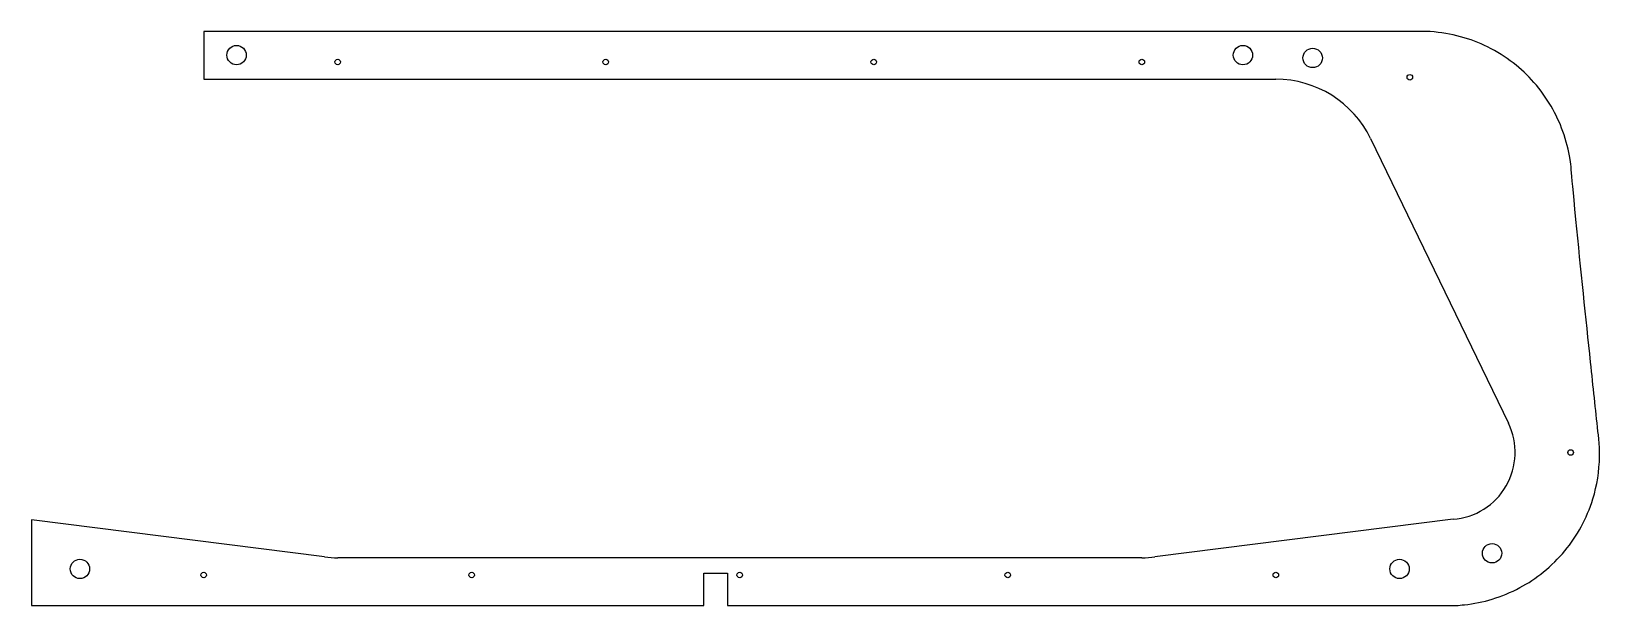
# Model space of a CAD drawing. Header units: millimetres. Extents: x -370 to 449, y -150 to 150.
import ezdxf

# ---------------------------------------------------------------- set-up
doc = ezdxf.new("R2010")
doc.units = ezdxf.units.MM
doc.layers.get('0').update_dxf_attribs({"linetype": 'CONTINUOUS'})

msp = doc.modelspace()

# ---------------------------------------------------------------- linework, layer by layer
for p, q in [((355.71, 150), (-280, 150)), ((-280, 150), (-280, 125)), ((-280, 125), (280, 125)), ((329.5, 93.97), (401.5, -54.75)), ((-216.89, -124.57), (-370, -105.23)), ((-370, -105.23), (-370, -150)), ((372.61, -104.9), (216.89, -124.57)), ((210, -125), (-210, -125)), ((-18.69, -150), (-18.69, -133.11)), ((-18.69, -133.11), (-6.44, -133.11)), ((-6.44, -133.11), (-6.44, -150)), ((-370, -150), (-18.69, -150)), ((-6.44, -150), (370, -150))]:
    msp.add_line(p, q)
for centre, radius in [((-262.84, 137.59), 5.06), ((262.84, 137.59), 5.06), ((299.27, 136.1), 5.06), ((-210, 134), 1.45), ((-70, 134), 1.45), ((70, 134), 1.45), ((210, 134), 1.45), ((350, 126.02), 1.45), ((434, -70), 1.45), ((392.96, -122.65), 5.06), ((-344.63, -130.83), 5.06), ((344.63, -130.83), 5.06), ((-280, -134), 1.45), ((-140, -134), 1.45), ((0, -134), 1.45), ((140, -134), 1.45), ((280, -134), 1.45)]:
    msp.add_circle(centre, radius)
for centre, radius, start, end in [((280, 70), 55, 25.83341, 90), ((370, -70), 35, -85.72626, 25.83341), ((-210, -70), 55, 262.8028, 270), ((210, -70), 55, 270, 277.1972)]:
    msp.add_arc(centre, radius, start, end)
for points, knots in [([(434.35, 77.68), (434.14, 80.04), (433.95, 81.41), (432.93, 87.83), (431.73, 92.73), (426.73, 106.63), (421.82, 115.39), (408.43, 130.59), (400.4, 137.04), (381.83, 146.21), (371.74, 149.15), (359.18, 149.94), (358.34, 150), (355.71, 150)], [-194.425321, -194.425321, -194.425321, -194.425321, -192.44799, -192.44799, -187.019375, -187.019375, -177.481448, -177.481448, -168.784845, -168.784845, -160.918125, -160.918125, -159.841284, -159.841284, -159.841284, -159.841284]), ([(448.65, -62.32), (448.54, -61.3), (448.42, -60.21), (447.04, -47.43), (445.8, -35.84), (442, -0.06), (439.34, 25.4), (435.3, 67.15), (434.71, 73.76), (434.35, 77.68)], [-206.85757, -206.85757, -206.85757, -206.85757, -206.523481, -206.523481, -203.316944, -203.316944, -197.69449, -197.69449, -194.425321, -194.425321, -194.425321, -194.425321]), ([(370, -150), (373.04, -150), (375.25, -149.9), (388.2, -148.5), (398.05, -145.66), (416.07, -136.01), (424.17, -129.63), (437.32, -113.71), (442.45, -104.6), (445.64, -94.16), (447.76, -87.21), (449, -79.76), (449.15, -68.19), (449, -65.57), (448.65, -62.32)], [-12.119523, -12.119523, -12.119523, -12.119523, -10.766084, -10.766084, -6.845327, -6.845327, -3.275558, -3.275558, 0, 0, 0, 2.180796, 2.180796, 3.236301, 3.236301, 3.236301, 3.236301])]:
    msp.add_open_spline(points, degree=3, knots=knots)

doc.saveas('drawing.dxf')
